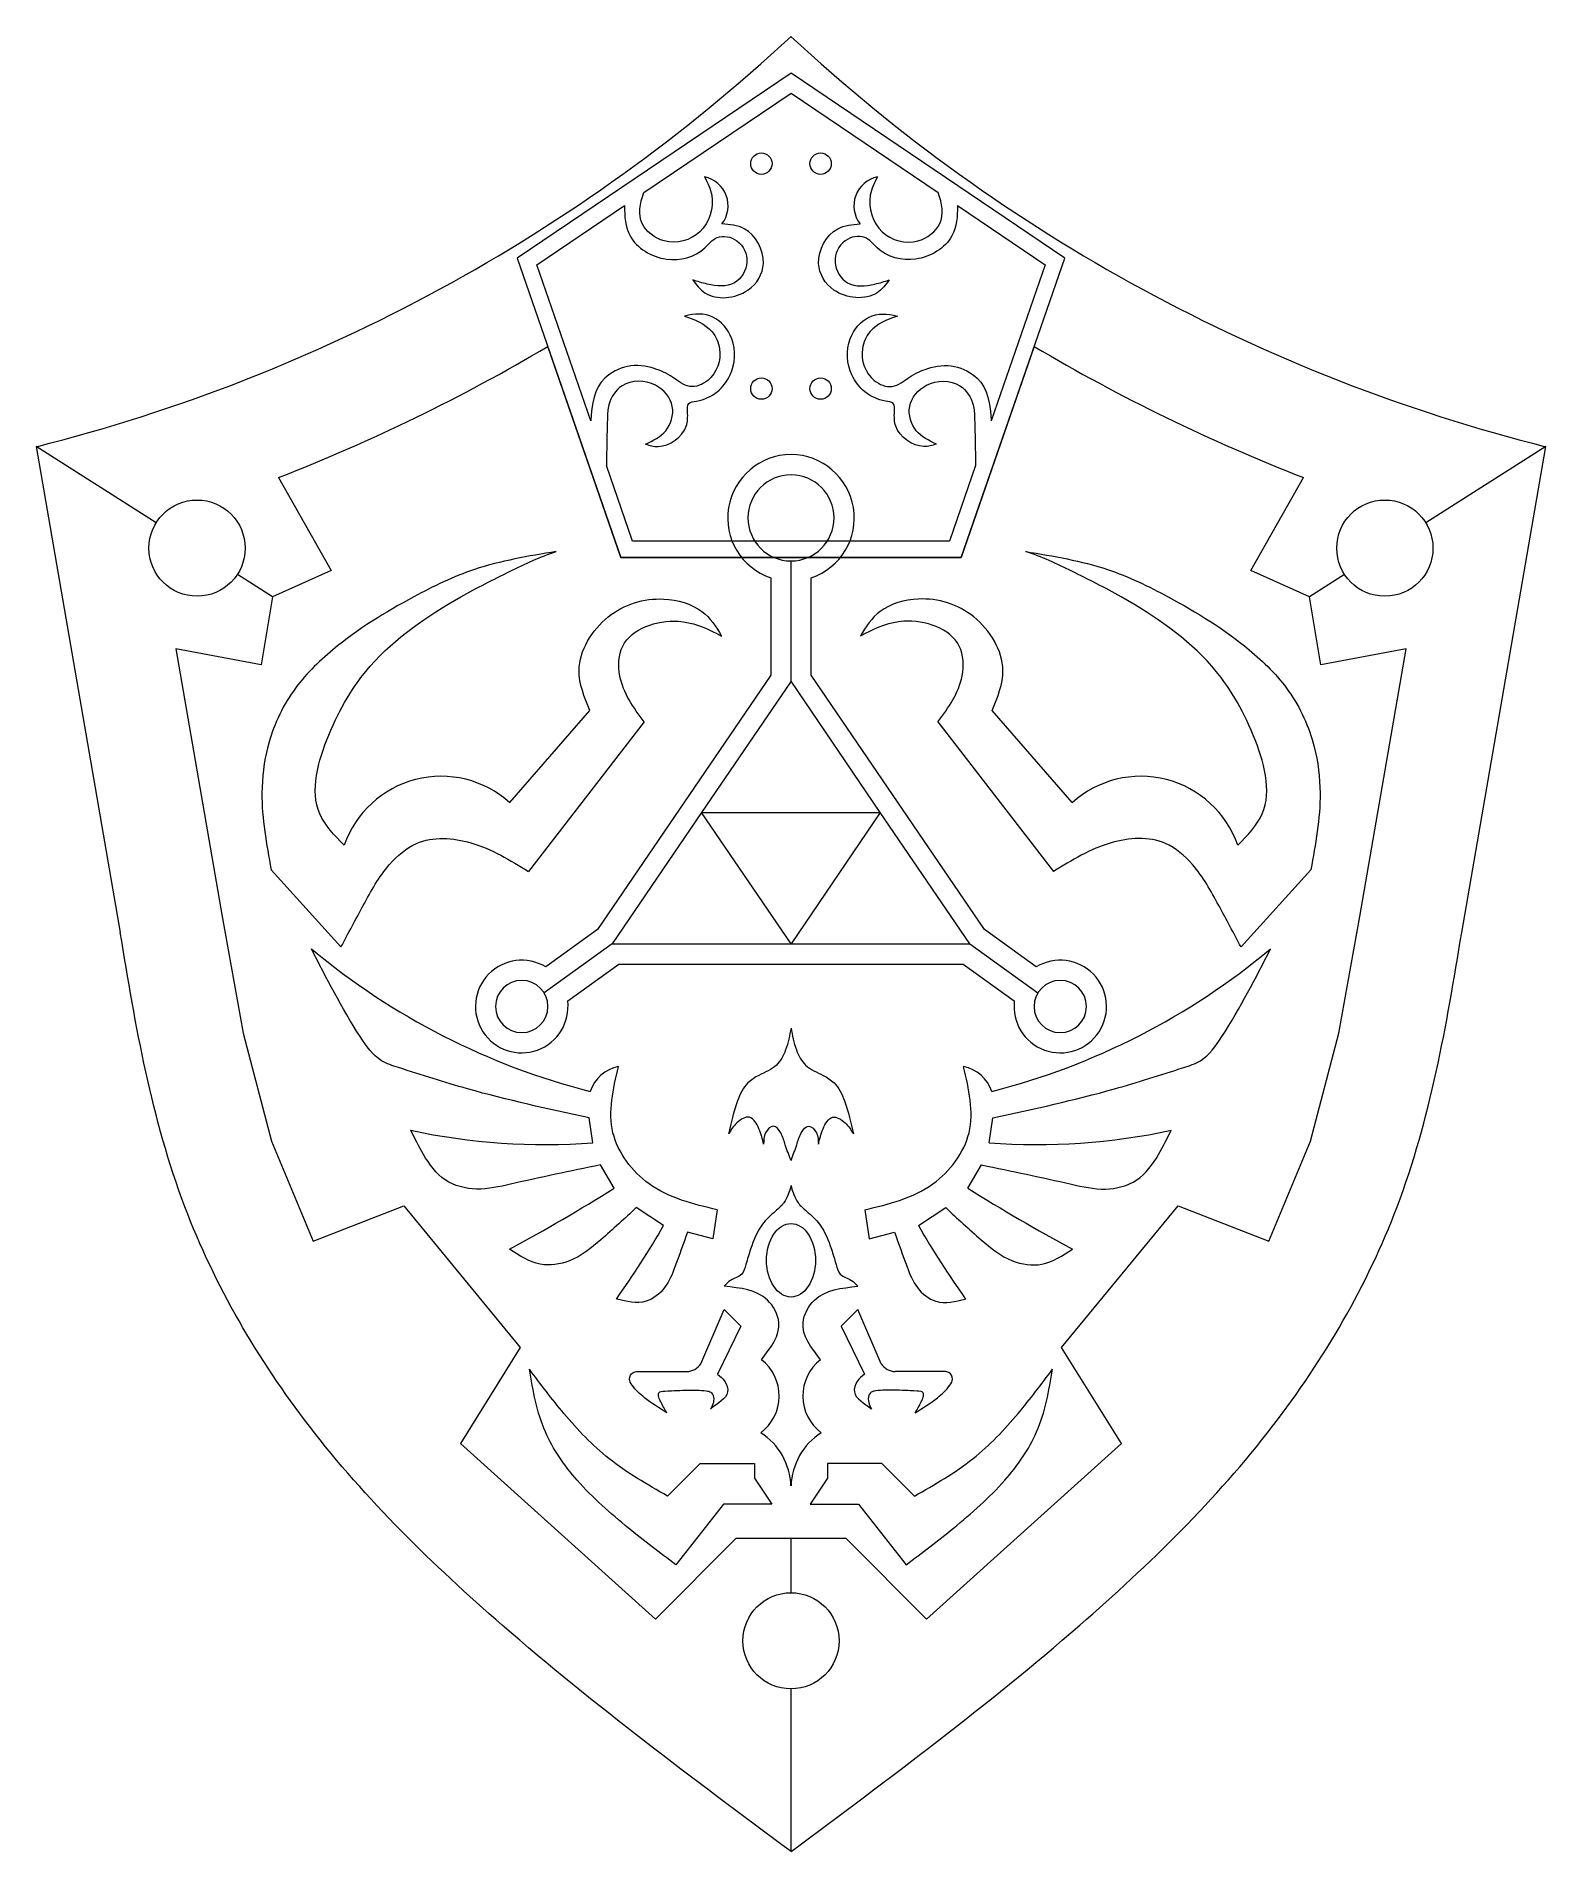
# Model space of a CAD drawing. Header units: inches. Extents: x 3.05 to 4.72, y 0.49 to 2.49.
import ezdxf

# ---------------------------------------------------------------- set-up
doc = ezdxf.new("R2010")
doc.units = ezdxf.units.IN
doc.header["$MEASUREMENT"] = 0
doc.layers.get('0').update_dxf_attribs({"color": 5, "lineweight": 0})

msp = doc.modelspace()

# ---------------------------------------------------------------- linework, layer by layer
at = {"lineweight": 0}
for p, q in [((3.8855, 2.4537), (3.5838, 2.2499)), ((4.1872, 2.2499), (3.8855, 2.4537)), ((3.7234, 2.3223), (3.8855, 2.4318)), ((3.8855, 2.4318), (4.0476, 2.3223)), ((3.6055, 2.2427), (3.7021, 2.3079)), ((4.0689, 2.3079), (4.1655, 2.2427)), ((3.5838, 2.2499), (3.6981, 1.9202)), ((3.6651, 2.0707), (3.6055, 2.2427)), ((4.0729, 1.9202), (4.1872, 2.2499)), ((4.1655, 2.2427), (4.1059, 2.0707)), ((3.6981, 1.9202), (3.6175, 2.1529)), ((4.1535, 2.1529), (4.0729, 1.9202)), ((3.1859, 1.9584), (3.0539, 2.0424)), ((4.7171, 2.0424), (4.5851, 1.9584)), ((3.711, 1.9383), (3.6822, 2.0215)), ((4.0888, 2.0215), (4.06, 1.9383)), ((3.3209, 2.0085), (3.3787, 1.906)), ((4.3923, 1.906), (4.4501, 2.0085)), ((3.6981, 1.9202), (3.8855, 1.9202)), ((3.8855, 1.9202), (3.6981, 1.9202)), ((3.8855, 1.9383), (3.711, 1.9383)), ((4.06, 1.9383), (3.8855, 1.9383)), ((3.8855, 1.9202), (4.0729, 1.9202)), ((4.0729, 1.9202), (3.8855, 1.9202)), ((3.3141, 1.8768), (3.2754, 1.9015)), ((3.3787, 1.906), (3.3141, 1.8768)), ((3.8855, 1.784), (3.8855, 1.9165)), ((4.4569, 1.8768), (4.3923, 1.906)), ((4.4956, 1.9015), (4.4569, 1.8768)), ((3.8632, 1.8979), (3.8632, 1.7908)), ((3.9078, 1.7908), (3.9078, 1.8979)), ((3.3141, 1.8768), (3.3016, 1.8019)), ((4.4694, 1.8019), (4.4569, 1.8768)), ((3.3016, 1.8019), (3.2077, 1.8198)), ((3.2077, 1.8198), (3.2587, 1.5247)), ((4.5633, 1.8198), (4.4694, 1.8019)), ((4.5123, 1.5247), (4.5633, 1.8198)), ((3.8632, 1.7908), (3.6724, 1.5103)), ((3.8855, 1.784), (3.787, 1.6392)), ((3.9839, 1.6392), (3.8855, 1.784)), ((4.0986, 1.5103), (3.9078, 1.7908)), ((3.5758, 1.6502), (3.6638, 1.7518)), ((4.1952, 1.6502), (4.1072, 1.7518)), ((3.7236, 1.7393), (3.5961, 1.5744)), ((4.0474, 1.7393), (4.1749, 1.5744)), ((3.787, 1.6392), (3.6886, 1.4945)), ((3.787, 1.6392), (3.9839, 1.6392)), ((3.8855, 1.4945), (3.787, 1.6392)), ((3.9839, 1.6392), (3.8855, 1.4945)), ((4.0824, 1.4945), (3.9839, 1.6392)), ((3.3896, 1.4912), (3.3127, 1.5763)), ((4.3814, 1.4912), (4.4583, 1.5763)), ((3.2587, 1.5247), (3.282, 1.3964)), ((4.489, 1.3964), (4.5123, 1.5247)), ((3.6724, 1.5103), (3.6152, 1.4693)), ((4.1558, 1.4693), (4.0986, 1.5103)), ((3.6886, 1.4945), (3.6134, 1.4405)), ((3.6886, 1.4945), (3.8855, 1.4945)), ((3.8855, 1.4945), (4.0824, 1.4945)), ((4.0824, 1.4945), (4.1576, 1.4405)), ((3.6395, 1.4318), (3.6958, 1.4722)), ((3.6958, 1.4722), (3.8855, 1.4722)), ((3.8855, 1.4722), (4.0752, 1.4722)), ((4.0752, 1.4722), (4.1315, 1.4318)), ((3.282, 1.3964), (3.3131, 1.2774)), ((4.4579, 1.2774), (4.489, 1.3964)), ((3.6672, 1.2754), (3.663, 1.3029)), ((4.1038, 1.2754), (4.108, 1.3029)), ((3.3131, 1.2774), (3.3588, 1.167)), ((4.4122, 1.167), (4.4579, 1.2774)), ((3.6906, 1.2256), (3.6754, 1.2511)), ((4.0804, 1.2256), (4.0956, 1.2511)), ((3.3588, 1.167), (3.4587, 1.206)), ((3.4587, 1.206), (3.5872, 1.0499)), ((3.745, 1.1842), (3.715, 1.204)), ((3.8043, 1.2016), (3.7994, 1.1696)), ((3.9667, 1.2016), (3.9716, 1.1696)), ((4.026, 1.1842), (4.056, 1.204)), ((4.1837, 1.0499), (4.3123, 1.206)), ((4.3123, 1.206), (4.4122, 1.167)), ((3.7994, 1.1696), (3.7713, 1.177)), ((3.9716, 1.1696), (3.9997, 1.177)), ((3.7861, 1.032), (3.8118, 1.0919)), ((3.8118, 1.0919), (3.8304, 1.0733)), ((3.9592, 1.0919), (3.9406, 1.0733)), ((3.9849, 1.032), (3.9592, 1.0919)), ((3.8304, 1.0733), (3.8045, 1.0206)), ((3.9406, 1.0733), (3.9665, 1.0206)), ((3.5872, 1.0499), (3.5213, 0.9443)), ((4.2497, 0.9443), (4.1837, 1.0499)), ((3.7167, 1.0234), (3.7705, 1.0234)), ((4.0543, 1.0234), (4.0005, 1.0234)), ((3.5213, 0.9443), (3.7361, 0.7508)), ((4.0349, 0.7508), (4.2497, 0.9443)), ((3.7495, 0.8863), (3.7854, 0.9222)), ((3.7854, 0.9222), (3.8451, 0.9222)), ((3.8451, 0.9222), (3.8451, 0.906)), ((3.9855, 0.9222), (3.9259, 0.9222)), ((3.9259, 0.9222), (3.9259, 0.906)), ((4.0215, 0.8863), (3.9855, 0.9222)), ((3.8451, 0.906), (3.8644, 0.8774)), ((3.9259, 0.906), (3.9066, 0.8774)), ((3.811, 0.8774), (3.7586, 0.8106)), ((3.8644, 0.8774), (3.811, 0.8774)), ((3.9066, 0.8774), (3.96, 0.8774)), ((3.96, 0.8774), (4.0124, 0.8106)), ((3.7361, 0.7508), (3.8251, 0.8397)), ((3.8251, 0.8397), (3.8855, 0.8397)), ((3.8855, 0.7798), (3.8855, 0.8397)), ((3.8855, 0.8397), (3.9459, 0.8397)), ((3.9459, 0.8397), (4.0349, 0.7508)), ((3.8855, 0.4945), (3.8855, 0.6738))]:
    msp.add_line(p, q, dxfattribs=at)
at = {"color": 250, "lineweight": 0}
for p, q in [((3.0539, 2.0424), (3.1464, 1.5073)), ((4.6246, 1.5073), (4.7171, 2.0424))]:
    msp.add_line(p, q, dxfattribs=at)
at = {"lineweight": 0}
for centre, radius in [((3.8529, 2.3542), 0.0118), ((3.9181, 2.3542), 0.0118), ((3.8529, 2.1064), 0.0118), ((3.9181, 2.1064), 0.0118), ((3.231, 1.9306), 0.053), ((4.5399, 1.9306), 0.053), ((3.8855, 0.7268), 0.053)]:
    msp.add_circle(centre, radius, dxfattribs=at)
at = {"color": 250, "lineweight": 0}
for centre, start, end in [((2.5895, 3.8877), 284.1261, 312.9293), ((5.1815, 3.8877), 227.0707, 255.8739)]:
    msp.add_arc(centre, 1.9029, start, end, dxfattribs=at)
at = {"lineweight": 0}
for centre, radius, start, end in [((3.7836, 2.3077), 0.0326, 322.4729, 78.1054), ((3.9874, 2.3077), 0.0326, 101.8946, 217.5271), ((2.5895, 3.8877), 2.0166, 291.266, 300.649), ((5.1815, 3.8877), 2.0166, 239.351, 248.734), ((3.8855, 1.9639), 0.0697, 90, 251.3478), ((3.8855, 1.9639), 0.0697, 288.6522, 90), ((3.8855, 1.9639), 0.0474, 0, 180), ((3.8855, 1.9639), 0.0474, 180, 0), ((3.5, 1.566), 0.1132, 48.0042, 160.7442), ((4.271, 1.566), 0.1132, 19.2558, 131.9958), ((3.8574, 2.0881), 0.7804, 230.1334, 255.6659), ((3.9136, 2.0881), 0.7804, 284.3341, 309.8666), ((3.5888, 1.4256), 0.051, 58.8504, 7.0054), ((4.1822, 1.4256), 0.051, 172.9946, 121.1496), ((3.5888, 1.4256), 0.0288, 0, 180), ((4.1822, 1.4256), 0.0288, 0, 180), ((3.5888, 1.4256), 0.0288, 180, 0), ((4.1822, 1.4256), 0.0288, 180, 0), ((3.7036, 1.3185), 0.0417, 101.4674, 161.1937), ((4.0674, 1.3185), 0.0417, 18.8063, 78.5326), ((3.6152, 1.9849), 0.7114, 257.9267, 274.1924), ((4.1558, 1.9849), 0.7114, 265.8076, 282.0733), ((2.668, 2.8464), 1.9165, 298.2597, 302.2494), ((5.103, 2.8464), 1.9165, 237.7506, 241.7403), ((2.8927, 1.6742), 0.9831, 324.5017, 330.1066), ((4.8783, 1.6742), 0.9831, 209.8934, 215.4983), ((3.7702, 1.0423), 0.0189, 271.0459, 327.1361), ((3.8219, 0.9965), 0.0506, 306.8379, 52.1804), ((3.9491, 0.9965), 0.0506, 127.8196, 233.1621), ((4.0008, 1.0423), 0.0189, 212.8639, 268.9541), ((3.8131, 0.895), 0.0724, 1.9204, 57.3192), ((3.9579, 0.895), 0.0724, 122.6808, 178.0796)]:
    msp.add_arc(centre, radius, start, end, dxfattribs=at)
msp.add_ellipse((3.8855, 1.146), major_axis=(0, 0.0405), ratio=0.665933, dxfattribs=at)
for points, knots in [([(3.7903, 2.3396), (3.7936, 2.333), (3.8032, 2.3137), (3.7909, 2.2738), (3.7479, 2.2622), (3.7146, 2.2879), (3.719, 2.31), (3.7234, 2.3223)], [0, 0, 0, 0, 0.00433671, 0.01277802, 0.0209013, 0.027078, 0.03417887, 0.03417887, 0.03417887, 0.03417887]), ([(3.9807, 2.3396), (3.9774, 2.333), (3.9678, 2.3137), (3.9801, 2.2738), (4.0231, 2.2622), (4.0564, 2.2879), (4.052, 2.31), (4.0476, 2.3223)], [0, 0, 0, 0, 0.00433671, 0.01277802, 0.0209013, 0.027078, 0.03417887, 0.03417887, 0.03417887, 0.03417887]), ([(3.7021, 2.3079), (3.702, 2.296), (3.704, 2.2682), (3.7465, 2.2422), (3.7856, 2.2529), (3.8036, 2.277), (3.8298, 2.2715), (3.8417, 2.2454), (3.8246, 2.2169), (3.797, 2.2198), (3.7824, 2.2244), (3.7772, 2.226)], [0.00161532, 0.00161532, 0.00161532, 0.00161532, 0.00843951, 0.01794767, 0.02676165, 0.03034979, 0.03473275, 0.03990875, 0.04526398, 0.05124625, 0.05456569, 0.05456569, 0.05456569, 0.05456569]), ([(4.0689, 2.3079), (4.069, 2.296), (4.067, 2.2682), (4.0245, 2.2422), (3.9854, 2.2529), (3.9674, 2.277), (3.9412, 2.2715), (3.9293, 2.2454), (3.9464, 2.2169), (3.974, 2.2198), (3.9886, 2.2244), (3.9938, 2.226)], [0.00161532, 0.00161532, 0.00161532, 0.00161532, 0.00843951, 0.01794767, 0.02676165, 0.03034979, 0.03473275, 0.03990875, 0.04526398, 0.05124625, 0.05456569, 0.05456569, 0.05456569, 0.05456569]), ([(3.7772, 2.226), (3.7812, 2.2207), (3.7951, 2.2027), (3.8389, 2.2065), (3.8628, 2.2465), (3.8415, 2.285), (3.818, 2.2871), (3.8094, 2.2879)], [0.00033634, 0.00033634, 0.00033634, 0.00033634, 0.0041984, 0.013742, 0.02052441, 0.02924261, 0.03426993, 0.03426993, 0.03426993, 0.03426993]), ([(3.9938, 2.226), (3.9898, 2.2207), (3.9758, 2.2027), (3.9321, 2.2065), (3.9082, 2.2465), (3.9295, 2.285), (3.953, 2.2871), (3.9616, 2.2879)], [0.00033634, 0.00033634, 0.00033634, 0.00033634, 0.0041984, 0.013742, 0.02052441, 0.02924261, 0.03426993, 0.03426993, 0.03426993, 0.03426993]), ([(3.7683, 2.1863), (3.7797, 2.1821), (3.7977, 2.1751), (3.8113, 2.1452), (3.8013, 2.1159), (3.7729, 2.1048), (3.755, 2.1201), (3.7331, 2.1304), (3.7056, 2.1339), (3.6703, 2.1157), (3.6657, 2.0893), (3.6651, 2.0707)], [0.00030639, 0.00030639, 0.00030639, 0.00030639, 0.00723422, 0.01140536, 0.01883983, 0.0229945, 0.02731397, 0.03175048, 0.03768136, 0.04330908, 0.05350238, 0.05350238, 0.05350238, 0.05350238]), ([(3.7253, 2.0452), (3.7298, 2.0437), (3.7467, 2.039), (3.7717, 2.0577), (3.7718, 2.0778), (3.7709, 2.0915), (3.7964, 2.0935), (3.8228, 2.1165), (3.8262, 2.1599), (3.8004, 2.1903), (3.7795, 2.1891), (3.7683, 2.1863)], [0.000453, 0.000453, 0.000453, 0.000453, 0.00323887, 0.01091014, 0.01408877, 0.01589701, 0.01769875, 0.02708716, 0.03507638, 0.0414146, 0.04796878, 0.04796878, 0.04796878, 0.04796878]), ([(4.0457, 2.0452), (4.0412, 2.0437), (4.0243, 2.039), (3.9993, 2.0577), (3.9992, 2.0778), (4.0001, 2.0915), (3.9746, 2.0935), (3.9482, 2.1165), (3.9448, 2.1599), (3.9706, 2.1903), (3.9915, 2.1891), (4.0027, 2.1863)], [0.000453, 0.000453, 0.000453, 0.000453, 0.00323887, 0.01091014, 0.01408877, 0.01589701, 0.01769875, 0.02708716, 0.03507638, 0.0414146, 0.04796878, 0.04796878, 0.04796878, 0.04796878]), ([(4.0027, 2.1863), (3.9913, 2.1821), (3.9733, 2.1751), (3.9597, 2.1452), (3.9697, 2.1159), (3.9981, 2.1048), (4.016, 2.1201), (4.0379, 2.1304), (4.0654, 2.1339), (4.1007, 2.1157), (4.1053, 2.0893), (4.1059, 2.0707)], [0.00030639, 0.00030639, 0.00030639, 0.00030639, 0.00723422, 0.01140536, 0.01883983, 0.0229945, 0.02731397, 0.03175048, 0.03768136, 0.04330908, 0.05350238, 0.05350238, 0.05350238, 0.05350238]), ([(3.7253, 2.0452), (3.7336, 2.0491), (3.7504, 2.0571), (3.7597, 2.0885), (3.7366, 2.1159), (3.6996, 2.1162), (3.6839, 2.0922), (3.6826, 2.0613), (3.6823, 2.0389), (3.6822, 2.0215)], [0.0000638, 0.0000638, 0.0000638, 0.0000638, 0.00537861, 0.01092551, 0.01688756, 0.02427956, 0.02934575, 0.0323294, 0.04278048, 0.04278048, 0.04278048, 0.04278048]), ([(4.0457, 2.0452), (4.0374, 2.0491), (4.0206, 2.0571), (4.0113, 2.0885), (4.0344, 2.1159), (4.0714, 2.1162), (4.0871, 2.0922), (4.0884, 2.0613), (4.0887, 2.0389), (4.0888, 2.0215)], [0.0000638, 0.0000638, 0.0000638, 0.0000638, 0.00537861, 0.01092551, 0.01688756, 0.02427956, 0.02934575, 0.0323294, 0.04278048, 0.04278048, 0.04278048, 0.04278048]), ([(3.6269, 1.9268), (3.5963, 1.9218), (3.5415, 1.9128), (3.4593, 1.8729), (3.3902, 1.8303), (3.3329, 1.7744), (3.3074, 1.7177), (3.2992, 1.6494), (3.3075, 1.6044), (3.3127, 1.5763)], [0, 0, 0, 0, 0.0185093, 0.0331391, 0.054433, 0.0670295, 0.0805547, 0.0908208, 0.1078467, 0.1078467, 0.1078467, 0.1078467]), ([(3.3932, 1.6033), (3.3825, 1.6142), (3.3504, 1.6468), (3.3739, 1.7291), (3.4234, 1.8142), (3.5025, 1.8681), (3.5739, 1.9044), (3.6093, 1.9212), (3.6269, 1.9268)], [0, 0, 0, 0, 0.00874255, 0.02624393, 0.04399088, 0.06904044, 0.08130712, 0.09240467, 0.09240467, 0.09240467, 0.09240467]), ([(4.1441, 1.9268), (4.1747, 1.9218), (4.2295, 1.9128), (4.3117, 1.8729), (4.3808, 1.8303), (4.4381, 1.7744), (4.4636, 1.7177), (4.4718, 1.6494), (4.4635, 1.6044), (4.4583, 1.5763)], [0, 0, 0, 0, 0.0185093, 0.0331391, 0.054433, 0.0670295, 0.0805547, 0.0908208, 0.1078467, 0.1078467, 0.1078467, 0.1078467]), ([(4.3778, 1.6033), (4.3885, 1.6142), (4.4206, 1.6468), (4.3971, 1.7291), (4.3476, 1.8142), (4.2685, 1.8681), (4.1971, 1.9044), (4.1617, 1.9212), (4.1441, 1.9268)], [0, 0, 0, 0, 0.00874255, 0.02624393, 0.04399088, 0.06904044, 0.08130712, 0.09240467, 0.09240467, 0.09240467, 0.09240467]), ([(3.6638, 1.7518), (3.6578, 1.7664), (3.643, 1.8025), (3.6789, 1.8617), (3.7381, 1.8802), (3.788, 1.8659), (3.8031, 1.8443), (3.8089, 1.8337)], [0, 0, 0, 0, 0.0091162, 0.02256182, 0.03539583, 0.04424211, 0.051276, 0.051276, 0.051276, 0.051276]), ([(4.1072, 1.7518), (4.1132, 1.7664), (4.128, 1.8025), (4.0921, 1.8617), (4.0329, 1.8802), (3.983, 1.8659), (3.9679, 1.8443), (3.962, 1.8337)], [0, 0, 0, 0, 0.0091162, 0.02256182, 0.03539583, 0.04424211, 0.051276, 0.051276, 0.051276, 0.051276]), ([(3.7236, 1.7393), (3.712, 1.755), (3.6938, 1.7798), (3.6964, 1.8376), (3.7563, 1.8576), (3.7924, 1.8426), (3.8073, 1.8346), (3.8089, 1.8337)], [0, 0, 0, 0, 0.01143883, 0.01801906, 0.03139935, 0.04037691, 0.0415103, 0.0415103, 0.0415103, 0.0415103]), ([(4.0474, 1.7393), (4.059, 1.755), (4.0772, 1.7798), (4.0746, 1.8376), (4.0147, 1.8576), (3.9786, 1.8426), (3.9637, 1.8346), (3.962, 1.8337)], [0, 0, 0, 0, 0.01143883, 0.01801906, 0.03139935, 0.04037691, 0.0415103, 0.0415103, 0.0415103, 0.0415103]), ([(3.3896, 1.4912), (3.3978, 1.5065), (3.4143, 1.5376), (3.4374, 1.5794), (3.4772, 1.6141), (3.5391, 1.6098), (3.5761, 1.5868), (3.5961, 1.5744)], [0, 0, 0, 0, 0.01038254, 0.02111262, 0.02864786, 0.04065201, 0.05478983, 0.05478983, 0.05478983, 0.05478983]), ([(4.3814, 1.4912), (4.3732, 1.5065), (4.3567, 1.5376), (4.3336, 1.5794), (4.2938, 1.6141), (4.2319, 1.6098), (4.1949, 1.5868), (4.1749, 1.5744)], [0, 0, 0, 0, 0.01038254, 0.02111262, 0.02864786, 0.04065201, 0.05478983, 0.05478983, 0.05478983, 0.05478983]), ([(3.663, 1.3029), (3.618, 1.3127), (3.5469, 1.3281), (3.4723, 1.3521), (3.4284, 1.3662), (3.3953, 1.414), (3.3736, 1.4567), (3.3571, 1.4891)], [0, 0, 0, 0, 0.02753964, 0.04351363, 0.0474821, 0.05463243, 0.07669562, 0.07669562, 0.07669562, 0.07669562]), ([(4.108, 1.3029), (4.153, 1.3127), (4.2241, 1.3281), (4.2987, 1.3521), (4.3426, 1.3662), (4.3757, 1.414), (4.3974, 1.4567), (4.4139, 1.4891)], [0, 0, 0, 0, 0.02753964, 0.04351363, 0.0474821, 0.05463243, 0.07669562, 0.07669562, 0.07669562, 0.07669562]), ([(3.8855, 1.4019), (3.884, 1.3938), (3.8812, 1.3793), (3.8704, 1.3585), (3.8522, 1.3513), (3.8348, 1.3409), (3.8236, 1.317), (3.8194, 1.2974), (3.8167, 1.2852)], [0, 0, 0, 0, 0.00496667, 0.00889983, 0.01334248, 0.01630321, 0.02086423, 0.02843291, 0.02843291, 0.02843291, 0.02843291]), ([(3.8855, 1.4019), (3.887, 1.3938), (3.8898, 1.3793), (3.9005, 1.3585), (3.9188, 1.3513), (3.9362, 1.3409), (3.9474, 1.317), (3.9516, 1.2974), (3.9543, 1.2852)], [0, 0, 0, 0, 0.00496667, 0.00889983, 0.01334248, 0.01630321, 0.02086423, 0.02843291, 0.02843291, 0.02843291, 0.02843291]), ([(3.8043, 1.2016), (3.7777, 1.2079), (3.7284, 1.2197), (3.6782, 1.2864), (3.6895, 1.3346), (3.6953, 1.3593)], [0, 0, 0, 0, 0.01607831, 0.02987121, 0.04449574, 0.04449574, 0.04449574, 0.04449574]), ([(3.9667, 1.2016), (3.9933, 1.2079), (4.0426, 1.2197), (4.0928, 1.2864), (4.0815, 1.3346), (4.0757, 1.3593)], [0, 0, 0, 0, 0.01607831, 0.02987121, 0.04449574, 0.04449574, 0.04449574, 0.04449574]), ([(3.8553, 1.2741), (3.854, 1.2795), (3.8514, 1.29), (3.8413, 1.308), (3.8243, 1.2979), (3.8193, 1.2895), (3.8167, 1.2852)], [0, 0, 0, 0, 0.00351206, 0.00679766, 0.00978558, 0.01288207, 0.01288207, 0.01288207, 0.01288207]), ([(3.9157, 1.2741), (3.917, 1.2795), (3.9196, 1.29), (3.9297, 1.308), (3.9467, 1.2979), (3.9517, 1.2895), (3.9543, 1.2852)], [0, 0, 0, 0, 0.00351206, 0.00679766, 0.00978558, 0.01288207, 0.01288207, 0.01288207, 0.01288207]), ([(3.6754, 1.2511), (3.6425, 1.2442), (3.5972, 1.2348), (3.5401, 1.2215), (3.5016, 1.2311), (3.4808, 1.2605), (3.4708, 1.2804), (3.4664, 1.2893)], [0, 0, 0, 0, 0.02023305, 0.02779216, 0.03497388, 0.04239776, 0.04841567, 0.04841567, 0.04841567, 0.04841567]), ([(3.8855, 1.2559), (3.8833, 1.2617), (3.8793, 1.272), (3.8759, 1.2851), (3.8661, 1.2975), (3.8556, 1.2859), (3.8554, 1.2782), (3.8553, 1.2741)], [0, 0, 0, 0, 0.00367448, 0.00651244, 0.00872326, 0.0109429, 0.0134626, 0.0134626, 0.0134626, 0.0134626]), ([(3.8855, 1.2559), (3.8877, 1.2617), (3.8917, 1.272), (3.8951, 1.2851), (3.9049, 1.2975), (3.9154, 1.2859), (3.9156, 1.2782), (3.9157, 1.2741)], [0, 0, 0, 0, 0.00367448, 0.00651244, 0.00872326, 0.0109429, 0.0134626, 0.0134626, 0.0134626, 0.0134626]), ([(4.0956, 1.2511), (4.1285, 1.2442), (4.1738, 1.2348), (4.2309, 1.2215), (4.2694, 1.2311), (4.2902, 1.2605), (4.3002, 1.2804), (4.3046, 1.2893)], [0, 0, 0, 0, 0.02023305, 0.02779216, 0.03497388, 0.04239776, 0.04841567, 0.04841567, 0.04841567, 0.04841567]), ([(3.8855, 1.2284), (3.8836, 1.2216), (3.8804, 1.2105), (3.8665, 1.1985), (3.8504, 1.1843), (3.842, 1.162), (3.8363, 1.1437), (3.8325, 1.1283), (3.8194, 1.1256), (3.8141, 1.1198), (3.812, 1.1174)], [0, 0, 0, 0, 0.00412311, 0.00675957, 0.01082209, 0.01687384, 0.02044886, 0.02277519, 0.025562, 0.02745838, 0.02745838, 0.02745838, 0.02745838]), ([(3.8855, 1.2284), (3.8874, 1.2216), (3.8906, 1.2105), (3.9045, 1.1985), (3.9206, 1.1843), (3.929, 1.162), (3.9347, 1.1437), (3.9385, 1.1283), (3.9516, 1.1256), (3.9569, 1.1198), (3.959, 1.1174)], [0, 0, 0, 0, 0.00412311, 0.00675957, 0.01082209, 0.01687384, 0.02044886, 0.02277519, 0.025562, 0.02745838, 0.02745838, 0.02745838, 0.02745838]), ([(3.715, 1.204), (3.7022, 1.1922), (3.6791, 1.1709), (3.646, 1.1436), (3.6062, 1.1378), (3.5861, 1.1512), (3.5754, 1.1584)], [0, 0, 0, 0, 0.01052872, 0.01884852, 0.02537562, 0.03288337, 0.03288337, 0.03288337, 0.03288337]), ([(4.056, 1.204), (4.0688, 1.1922), (4.0919, 1.1709), (4.125, 1.1436), (4.1648, 1.1378), (4.1849, 1.1512), (4.1956, 1.1584)], [0, 0, 0, 0, 0.01052872, 0.01884852, 0.02537562, 0.03288337, 0.03288337, 0.03288337, 0.03288337]), ([(3.7713, 1.177), (3.7669, 1.1642), (3.7596, 1.1434), (3.7483, 1.1149), (3.7243, 1.0957), (3.7043, 1.1006), (3.6931, 1.1033)], [0, 0, 0, 0, 0.00813648, 0.01321573, 0.01827977, 0.02485473, 0.02485473, 0.02485473, 0.02485473]), ([(3.9997, 1.177), (4.0041, 1.1642), (4.0114, 1.1434), (4.0227, 1.1149), (4.0467, 1.0957), (4.0667, 1.1006), (4.0779, 1.1033)], [0, 0, 0, 0, 0.00813648, 0.01321573, 0.01827977, 0.02485473, 0.02485473, 0.02485473, 0.02485473]), ([(3.8529, 1.0365), (3.8632, 1.0498), (3.8797, 1.0711), (3.8571, 1.1126), (3.8297, 1.1155), (3.812, 1.1174)], [0, 0, 0, 0, 0.00906876, 0.01459213, 0.02458282, 0.02458282, 0.02458282, 0.02458282]), ([(3.9181, 1.0365), (3.9078, 1.0498), (3.8912, 1.0711), (3.9139, 1.1126), (3.9413, 1.1155), (3.959, 1.1174)], [0, 0, 0, 0, 0.00906876, 0.01459213, 0.02458282, 0.02458282, 0.02458282, 0.02458282]), ([(3.7586, 0.8106), (3.7411, 0.8238), (3.7029, 0.8525), (3.6512, 0.8983), (3.6091, 0.9573), (3.6013, 1.0023), (3.5972, 1.026)], [0, 0, 0, 0, 0.01319771, 0.02863214, 0.04139854, 0.05566643, 0.05566643, 0.05566643, 0.05566643]), ([(3.7495, 0.8863), (3.7272, 0.899), (3.6844, 0.9233), (3.636, 0.9743), (3.6096, 1.0095), (3.5972, 1.026)], [0, 0, 0, 0, 0.0153222, 0.02936662, 0.04175131, 0.04175131, 0.04175131, 0.04175131]), ([(3.7488, 0.9779), (3.7404, 0.9832), (3.7264, 0.992), (3.7126, 1.0046), (3.706, 1.0151), (3.7101, 1.0231), (3.7148, 1.0233), (3.7167, 1.0234)], [0, 0, 0, 0, 0.00596177, 0.00986587, 0.01130521, 0.01296865, 0.01403095, 0.01403095, 0.01403095, 0.01403095]), ([(3.8045, 1.0206), (3.8074, 1.0182), (3.8135, 1.0133), (3.8193, 0.9951), (3.8039, 0.9884), (3.7971, 0.9824), (3.7969, 0.9822)], [0, 0, 0, 0, 0.002263082, 0.004672888, 0.009805081, 0.009973743, 0.009973743, 0.009973743, 0.009973743]), ([(3.9665, 1.0206), (3.9636, 1.0182), (3.9575, 1.0133), (3.9517, 0.9951), (3.9671, 0.9884), (3.9739, 0.9824), (3.9741, 0.9822)], [0, 0, 0, 0, 0.002263082, 0.004672888, 0.009805081, 0.009973743, 0.009973743, 0.009973743, 0.009973743]), ([(4.0124, 0.8106), (4.0299, 0.8238), (4.0681, 0.8525), (4.1198, 0.8983), (4.1619, 0.9573), (4.1697, 1.0023), (4.1738, 1.026)], [0, 0, 0, 0, 0.01319771, 0.02863214, 0.04139854, 0.05566643, 0.05566643, 0.05566643, 0.05566643]), ([(4.0215, 0.8863), (4.0438, 0.899), (4.0866, 0.9233), (4.135, 0.9743), (4.1614, 1.0095), (4.1738, 1.026)], [0, 0, 0, 0, 0.0153222, 0.02936662, 0.04175131, 0.04175131, 0.04175131, 0.04175131]), ([(4.0222, 0.9779), (4.0306, 0.9832), (4.0446, 0.992), (4.0584, 1.0046), (4.065, 1.0151), (4.0609, 1.0231), (4.0562, 1.0233), (4.0543, 1.0234)], [0, 0, 0, 0, 0.00596177, 0.00986587, 0.01130521, 0.01296865, 0.01403095, 0.01403095, 0.01403095, 0.01403095]), ([(3.7488, 0.9779), (3.7464, 0.9819), (3.7431, 0.9876), (3.7397, 0.9946), (3.7388, 1.0017), (3.7546, 1.0023), (3.7698, 1.003), (3.7869, 1.0031), (3.7973, 1.0013), (3.802, 0.9938), (3.7995, 0.9867), (3.7969, 0.9822)], [0, 0, 0, 0, 0.00278599, 0.00388366, 0.00486863, 0.00626844, 0.01134116, 0.01538852, 0.01640716, 0.01732059, 0.0203083, 0.0203083, 0.0203083, 0.0203083]), ([(4.0222, 0.9779), (4.0246, 0.9819), (4.0279, 0.9876), (4.0313, 0.9946), (4.0322, 1.0017), (4.0164, 1.0023), (4.0012, 1.003), (3.9841, 1.0031), (3.9737, 1.0013), (3.969, 0.9938), (3.9715, 0.9867), (3.9741, 0.9822)], [0, 0, 0, 0, 0.00278599, 0.00388366, 0.00486863, 0.00626844, 0.01134116, 0.01538852, 0.01640716, 0.01732059, 0.0203083, 0.0203083, 0.0203083, 0.0203083])]:
    msp.add_open_spline(points, degree=3, knots=knots, dxfattribs=at)
at = {"color": 250, "lineweight": 0}
for points in [[(3.8855, 0.4945), (3.7774, 0.5749), (3.5875, 0.7162), (3.3505, 0.9472), (3.197, 1.2097), (3.1631, 1.4042), (3.1464, 1.5073)], [(3.8855, 0.4945), (3.9936, 0.5749), (4.1835, 0.7162), (4.4205, 0.9472), (4.574, 1.2097), (4.6079, 1.4042), (4.6246, 1.5073)]]:
    msp.add_open_spline(points, degree=3, knots=[0, 0, 0, 0, 0.0808468, 0.1419248, 0.197496, 0.2597021, 0.2597021, 0.2597021, 0.2597021], dxfattribs=at)

doc.saveas('drawing.dxf')
